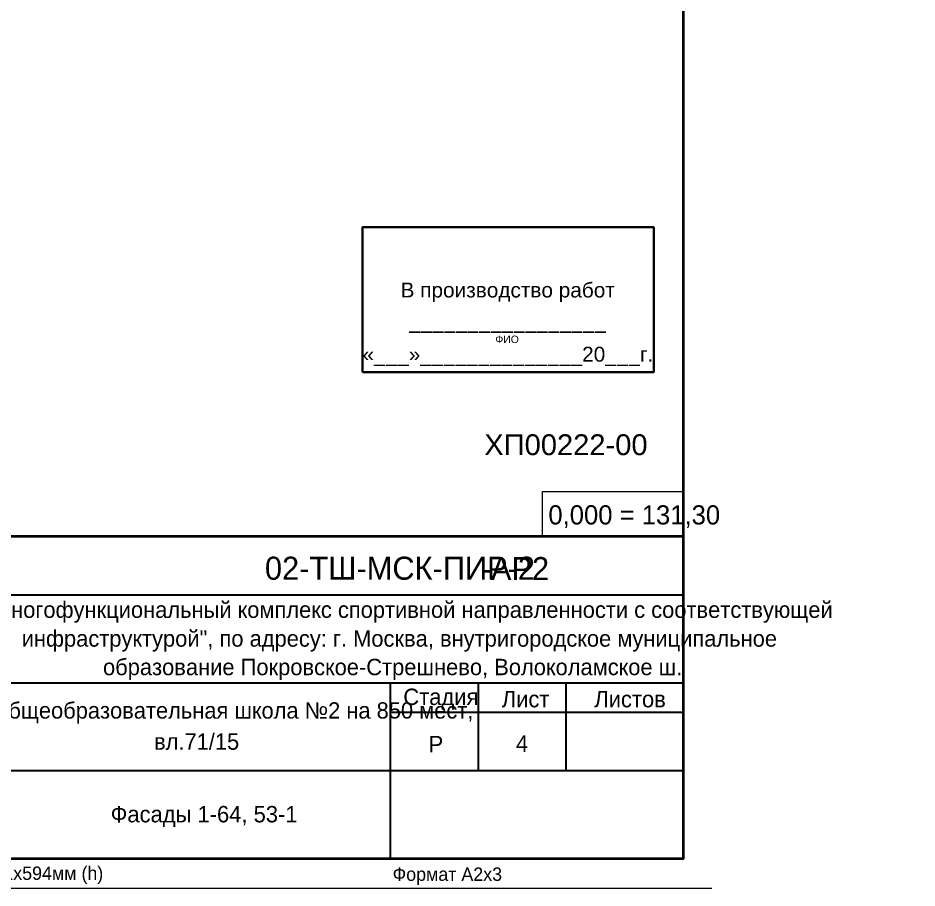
# Model space of a CAD drawing. Header units: millimetres. Extents: x 2294 to 908349, y -83289 to 219220.
# Drawn here: x 696196 to 712044, y 157869 to 173202 of the extents above; entities that cross this region are included whole.
import ezdxf

# ---------------------------------------------------------------- set-up
doc = ezdxf.new("R2010")
doc.units = ezdxf.units.MM
doc.layers.add('PDF _Геометрия', color=7, linetype='Continuous')
doc.layers.add('PDF _Текст', color=7, linetype='Continuous')
doc.styles.add('PDF Arial-BoldMT', font='arial.ttf')
doc.styles.add('PDF ArialMT', font='arial.ttf')

msp = doc.modelspace()

# ---------------------------------------------------------------- linework, layer by layer
at = {"layer": 'PDF _Геометрия', "lineweight": 18}
msp.add_lwpolyline([(708424.8, 219201.9), (578226.2, 219201.9), (578226.2, 157868.8), (708424.8, 157868.8)], dxfattribs=at)
at = {"layer": 'PDF _Геометрия', "lineweight": 40}
msp.add_lwpolyline([(707922, 218686.1), (707922, 158384.6), (580289.6, 158384.6), (580289.6, 218686.1)], close=True, dxfattribs=at)
at = {"layer": 'PDF _Геометрия', "lineweight": 35}
msp.add_lwpolyline([(702266.8, 166962.8), (707403.2, 166962.8), (707403.2, 169512.8), (702266.8, 169512.8)], close=True, dxfattribs=at)
at = {"layer": 'PDF _Геометрия', "lineweight": 9}
msp.add_lwpolyline([(707922, 165095), (707922, 164063.3), (706890.4, 164063.3)], dxfattribs=at)
msp.add_lwpolyline([(705443.4, 164854.5), (707922, 164854.5), (707922, 164063.3), (705443.4, 164063.3)], close=True, dxfattribs=at)
at = {"layer": 'PDF _Геометрия', "lineweight": 40}
msp.add_lwpolyline([(707922, 164063.3), (688818.3, 164063.3), (688818.3, 158384.6)], dxfattribs=at)
at = {"layer": 'PDF _Геометрия', "lineweight": 30}
for points in [[(707922, 163031.6), (695528.6, 163031.6)], [(707922, 161479.7), (695528.6, 161479.7), (688818.3, 161479.7)], [(702759.2, 161479.7), (702759.2, 158384.6)], [(704306.8, 161479.7), (704306.8, 160963.8), (704306.8, 159932.1)], [(705854.3, 161479.7), (705854.3, 160963.8), (705854.3, 159932.1)], [(707922, 160963.8), (702759.2, 160963.8)], [(707922, 159932.1), (695528.6, 159932.1)]]:
    msp.add_lwpolyline(points, dxfattribs=at)

# ---------------------------------------------------------------- texts
at = {"layer": 'PDF _Текст', "attachment_point": 4}
for s, insert, char_height, style in [('В производство работ', (702940.3, 168368.1), 262.288, 'PDF ArialMT'), ('_________________', (703095.2, 167821.6), 262.288, 'PDF ArialMT'), ('ФИО', (704611.3, 167537.9), 131.14, 'PDF ArialMT'), ('«___»______________20___г.', (702269.3, 167238.8), 262.288, 'PDF ArialMT'), ('0,000 = 131,30', (705545.5, 164413.4), 337.88, ''), ('02-ТШ-МСК-ПИР-2', (700548.9, 163502.3), 405.95, ''), ('-АР2', (704352, 163498), 405.95, ''), ('Многофункциональный комплекс спортивной направленности с соответствующей', (695753.3, 162730.1), 288.572, ''), ('инфраструктурой", по адресу: г. Москва, внутригородское муниципальное', (696260.5, 162223), 288.572, ''), ('образование Покровское-Стрешнево, Волоколамское ш.', (697694.3, 161720.3), 288.572, ''), ('Стадия', (702988.1, 161196), 289.45, ''), ('Лист', (704723.6, 161196), 289.45, ''), ('Листов', (706354.2, 161196), 289.45, ''), ('Общеобразовательная школа №2 на 850 мест,', (695727.1, 160955.1), 288.118, ''), ('вл.71/15', (698594.8, 160448), 288.12, ''), ('Р', (703434, 160404.8), 289.5, ''), ('4', (704972.8, 160413.5), 289.5, ''), ('Фасады 1-64, 53-1', (697829.8, 159128.3), 289.45, ''), ('Формат А2х3', (702800.2, 158077.2), 235.287, '')]:
    msp.add_mtext(s, dxfattribs=dict(at, insert=insert, char_height=char_height, style=style))
at = {"layer": 'PDF _Текст', "color": 176, "true_color": 0x0c0c76, "insert": (704416.1, 165678.8), "char_height": 367.2, "attachment_point": 4, "style": 'PDF Arial-BoldMT'}
msp.add_mtext('ХП00222-00', dxfattribs=at)
at = {"layer": 'PDF _Текст', "color": 9, "true_color": 0xc0c0c0, "insert": (695412.4, 158094.6), "char_height": 235.287, "attachment_point": 4, "style": ''}
msp.add_mtext('1261х594мм (h)', dxfattribs=at)

doc.saveas('drawing.dxf')
